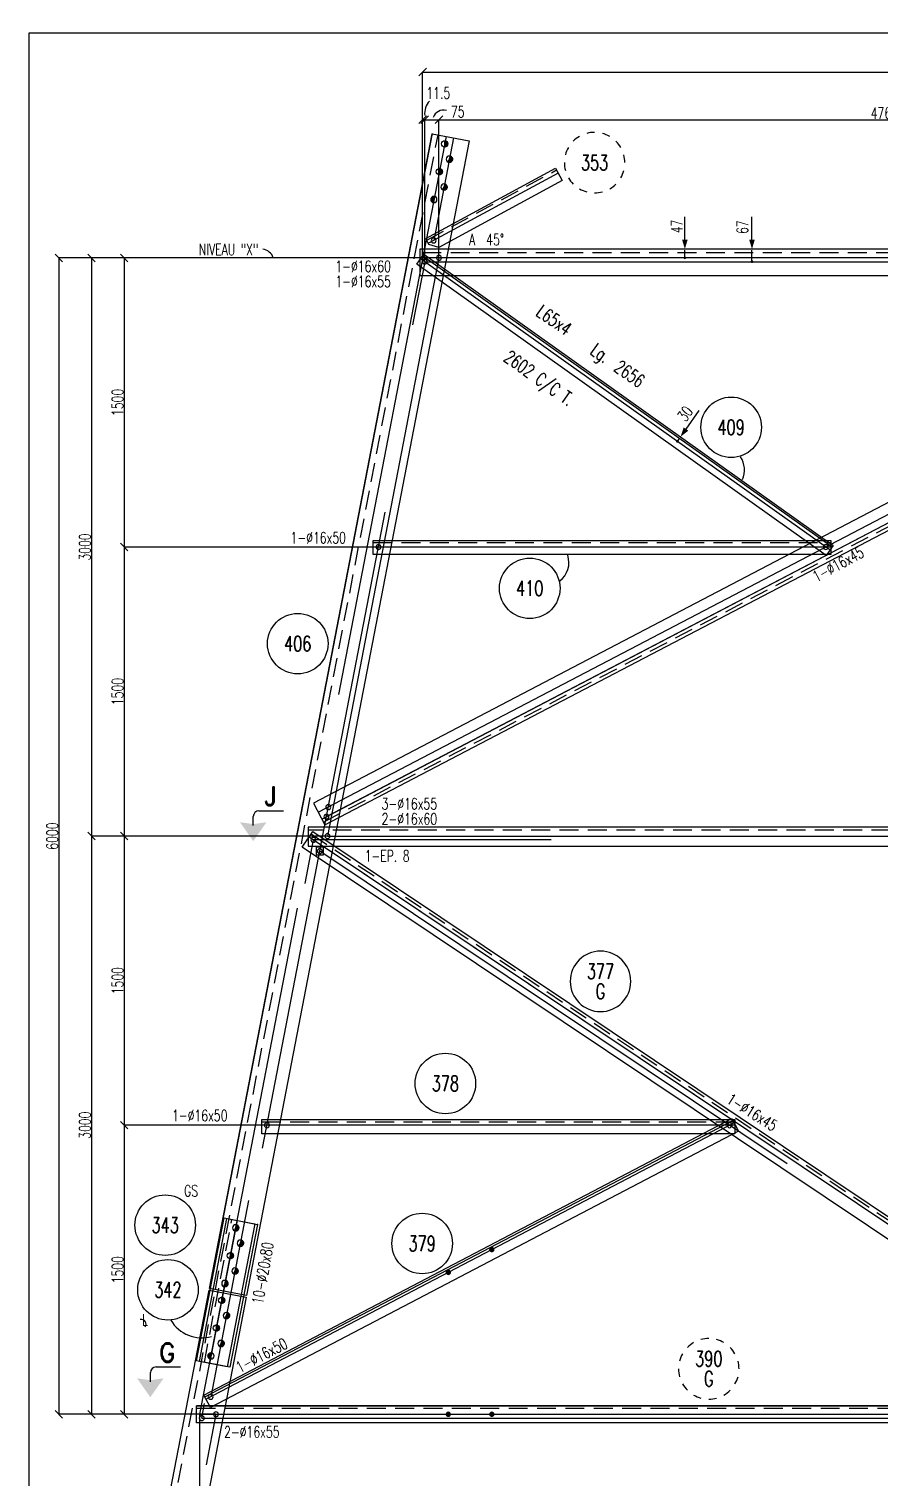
# Model space of a CAD drawing. Extents: x 533388 to 549608, y -33951 to -22449.
# Drawn here: x 533388 to 537888, y -30111 to -22449 of the extents above; entities that cross this region are included whole.
import ezdxf
from ezdxf.enums import TextEntityAlignment as Align

# ---------------------------------------------------------------- set-up
doc = ezdxf.new("R2010")
doc.units = 0
doc.header["$LTSCALE"] = 200
doc.header["$MEASUREMENT"] = 0
doc.linetypes.add('DASHED', pattern=[0.75, 0.5, -0.25])
doc.layers.get('0').update_dxf_attribs({"linetype": 'CONTINUOUS'})
for name, color, linetype in [('ASSI', 6, 'CONTINUOUS'), ('BOLLINI_1', 7, 'CONTINUOUS'), ('BOLLINI_5', 7, 'CONTINUOUS'), ('FORI', 2, 'CONTINUOUS'), ('LINEA_ANG', 2, 'CONTINUOUS'), ('LINEE_PIASTRE', 2, 'CONTINUOUS'), ('LM', 7, 'CONTINUOUS'), ('LS', 7, 'CONTINUOUS'), ('LSP', 3, 'CONTINUOUS'), ('PIASTRE', 5, 'CONTINUOUS'), ('QT_MAL', 7, 'CONTINUOUS'), ('QT_MPR', 7, 'CONTINUOUS'), ('TESTI_A_P', 7, 'CONTINUOUS'), ('TRAT-Y', 7, 'DASHED')]:
    doc.layers.add(name, color=color, linetype=linetype)
doc.styles.add('QUOTE', font='ROMANS8.SHX', dxfattribs={"width": 0.7})
doc.styles.add('RD', font='ROMAND8.SHX', dxfattribs={"width": 0.7})
doc.styles.add('RQL', font='ROMANS8.SHX', dxfattribs={"width": 0.7})
doc.styles.add('RS', font='ROMANS8.shx', dxfattribs={"width": 0.7})
doc.styles.get("Standard").update_dxf_attribs({"font": 'ROMANS8.SHX', "width": 0.7})
doc.dimstyles.new('FRECCE1', dxfattribs={"dimtxt": 60, "dimasz": 6.66, "dimexe": 0, "dimexo": 0, "dimgap": 1, "dimtad": 1, "dimzin": 0, "dimdsep": 46, "dimtxsty": 'RS', "dimblk1": 'QUOTP', "dimblk2": 'QUOTF', "dimsah": 1, "dimcen": 0, "dimclrd": 2, "dimclre": 2, "dimclrt": 7, "dimadec": 0, "dimazin": 0, "dimtfac": 1, "dimtix": 1, "dimtmove": 2, "dimatfit": 3, "dimldrblk": 'QUOTP', "dimfxl": 1, "dimtolj": 1, "dimtzin": 0, "dimarcsym": 0})
doc.dimstyles.new('TRATTO', dxfattribs={"dimscale": 0, "dimtxt": 60, "dimasz": 40, "dimexe": 0, "dimexo": 0, "dimgap": 5, "dimtad": 1, "dimrnd": 0.5, "dimdsep": 46, "dimtxsty": 'RS', "dimblk1": 'OBLIQUE', "dimblk2": 'OBLIQUE', "dimsah": 1, "dimcen": 0.09, "dimclrd": 2, "dimclre": 2, "dimclrt": 7, "dimadec": 0, "dimazin": 0, "dimtfac": 1, "dimtix": 1, "dimtmove": 2, "dimatfit": 3, "dimfxl": 1, "dimtolj": 1, "dimtzin": 0, "dimarcsym": 0})

# ---------------------------------------------------------------- blocks, each defined once
blk = doc.blocks.new('ASSE98')
blk.add_line((0, 0), (1, 0))
at = {"color": 7, "flags": 1}
for tag, p in [('LAV1', (3.07431, 6.82847)), ('LAV2', (3.07431, 6.49513)), ('LAV3', (3.07431, 6.1618)), ('LAV4', (3.07431, 5.82847)), ('LAV5', (3.07431, 5.49513)), ('LAV6', (3.07431, 5.1618)), ('LAV7', (3.07431, 4.82847)), ('LAV8', (3.07431, 4.49513)), ('LAV9', (3.07431, 4.1618)), ('LAV10', (3.07431, 3.82847))]:
    blk.add_attdef(tag, p, '', height=0.2, dxfattribs=at)
at = {"color": 7, "style": 'QUOTE', "width": 0.5, "flags": 1}
for tag, p in [('TI', (1.38308, 6.82731)), ('DI_S', (1.38308, 6.42178)), ('D_S', (1.38308, 6.02092)), ('E_S', (1.38308, 5.68065)), ('NFORI', (1.36454, 5.29792)), ('ALAR', (1.36349, 4.93246)), ('FAM', (1.3775, 4.54645)), ('ALA', (1.38308, 4.19257)), ('DISP2', (1.38308, 3.84971)), ('DISP1', (1.38308, 3.50686)), ('PINZAF', (1.38308, 3.164)), ('PINZAI', (1.38308, 2.82114)), ('TRP', (1.38308, 2.47829)), ('NP', (1.38308, 2.13543)), ('SV', (1.38308, 1.79257)), ('PESO', (1.38308, 1.44971)), ('QUA', (1.38308, 1.10686)), ('LUN', (1.38308, 0.764)), ('PROF', (1.38308, 0.42114)), ('POS', (1.38308, 0.07829))]:
    blk.add_attdef(tag, p, '', height=0.2, dxfattribs=at)
blk = doc.blocks.new('20')
at = {"color": 0}
for p, q in [((0, 0.98), (0.02, 1)), ((0, 0.94), (0.06, 1)), ((1, -0.01), (0, 0.99)), ((0, 0.89), (0.1, 0.99)), ((0, 0.85), (0.14, 0.99)), ((0, 0.8), (0.18, 0.98)), ((0, 0.76), (0.22, 0.98)), ((0, 0.71), (0.25, 0.97)), ((0, 0.67), (0.29, 0.96)), ((1, -0.05), (0, 0.95)), ((0, 0.62), (0.32, 0.95)), ((0, 0.58), (0.36, 0.93)), ((0, 0.53), (0.39, 0.92)), ((0, 0.49), (0.42, 0.91)), ((1, -0.09), (0, 0.9)), ((0, 0.44), (0.45, 0.89)), ((0, 0.4), (0.48, 0.88)), ((0.99, -0.13), (0, 0.86)), ((0, 0.35), (0.51, 0.86)), ((0, 0.31), (0.54, 0.84)), ((0, 0.26), (0.56, 0.83)), ((0.99, -0.17), (0, 0.81)), ((0, 0.22), (0.59, 0.81)), ((0, 0.17), (0.61, 0.79)), ((0.98, -0.21), (0, 0.77)), ((0, 0.13), (0.64, 0.77)), ((0, 0.08), (0.66, 0.75)), ((0, 0.04), (0.69, 0.73)), ((0.97, -0.25), (0, 0.72)), ((0, -0.01), (0.71, 0.7)), ((0.96, -0.28), (0, 0.68)), ((0, -0.05), (0.73, 0.68)), ((0, -0.1), (0.75, 0.66)), ((0.95, -0.32), (0, 0.63)), ((0, -0.14), (0.77, 0.63)), ((0, -0.19), (0.79, 0.61)), ((0.94, -0.35), (0, 0.59)), ((0, -0.23), (0.81, 0.58)), ((0, -0.28), (0.83, 0.56)), ((0.92, -0.38), (0, 0.54)), ((0, -0.32), (0.85, 0.53)), ((0.91, -0.41), (0, 0.5)), ((0, -0.36), (0.87, 0.5)), ((0, -0.41), (0.88, 0.47)), ((0.9, -0.44), (0, 0.45)), ((0, -0.45), (0.9, 0.44)), ((0.88, -0.47), (0, 0.41)), ((0, -0.5), (0.91, 0.41)), ((0, -0.54), (0.92, 0.38)), ((0.87, -0.5), (0, 0.36)), ((0, -0.59), (0.94, 0.35)), ((0.85, -0.53), (0, 0.32)), ((0, -0.63), (0.95, 0.31)), ((0, -0.68), (0.96, 0.28)), ((0.83, -0.56), (0, 0.27)), ((0, -0.72), (0.97, 0.25)), ((0.81, -0.58), (0, 0.23)), ((0, -0.77), (0.98, 0.21)), ((0.79, -0.61), (0, 0.18)), ((0, -0.81), (0.99, 0.17)), ((0.77, -0.63), (0, 0.14)), ((0, -0.86), (0.99, 0.13)), ((0.75, -0.66), (0, 0.09)), ((0, -0.9), (1, 0.09)), ((0.73, -0.68), (0, 0.05)), ((0, -0.95), (1, 0.05)), ((0.71, -0.7), (0, 0.01)), ((0, -0.99), (1, 0.01)), ((1, 0.04), (0.04, 1)), ((1, 0.09), (0.09, 1)), ((0.99, 0.14), (0.14, 0.99)), ((0.98, 0.19), (0.19, 0.98)), ((0.97, 0.25), (0.25, 0.97)), ((0.95, 0.31), (0.31, 0.95)), ((0.92, 0.38), (0.38, 0.92)), ((0.88, 0.47), (0.47, 0.88)), ((0.81, 0.59), (0.59, 0.81)), ((0.69, -0.73), (0, -0.04)), ((0.66, -0.75), (0, -0.08)), ((0.64, -0.77), (0, -0.13)), ((0.61, -0.79), (0, -0.17)), ((0.59, -0.81), (0, -0.22)), ((0.56, -0.83), (0, -0.26)), ((0.54, -0.84), (0, -0.31)), ((0.51, -0.86), (0, -0.35)), ((0.48, -0.88), (0, -0.4)), ((0.45, -0.89), (0, -0.44)), ((0.42, -0.91), (0, -0.49)), ((0.39, -0.92), (0, -0.53)), ((0.36, -0.93), (0, -0.58)), ((0.32, -0.95), (0, -0.62)), ((0.29, -0.96), (0, -0.67)), ((0.25, -0.97), (0, -0.71)), ((0.22, -0.98), (0, -0.76)), ((0.18, -0.98), (0, -0.8)), ((0.14, -0.99), (0, -0.85)), ((0.1, -0.99), (0, -0.89)), ((0.04, -1), (1, -0.04)), ((0.09, -1), (1, -0.09)), ((0.14, -0.99), (0.99, -0.14)), ((0.19, -0.98), (0.98, -0.19)), ((0.25, -0.97), (0.97, -0.25)), ((0.31, -0.95), (0.95, -0.31)), ((0.38, -0.92), (0.92, -0.38)), ((0.47, -0.88), (0.88, -0.47)), ((0.59, -0.81), (0.81, -0.59))]:
    blk.add_line(p, q, dxfattribs=at)
blk.add_line((0, 1), (0, -1))
blk.add_circle((0, 0), 1)
blk = doc.blocks.new('MRKR_98')
blk.add_point((0, 0))
at = {"color": 7, "style": 'QUOTE', "width": 0.5, "flags": 1}
for tag, p in [('AUX2', (3.71, 4.93)), ('NFORI', (3.72, 5.3)), ('TI', (3.73, 6.83)), ('DI_S', (3.73, 6.42)), ('D_S', (3.73, 6.02)), ('E_S', (3.73, 5.68)), ('AUX1', (3.73, 4.19)), ('FAM', (3.73, 4.55)), ('COMMESSA', (3.73, 3.85)), ('MD', (3.73, 3.51)), ('MP', (3.73, 3.16)), ('LARGHEZZA', (3.73, 2.82)), ('SPESSORE', (3.73, 2.48)), ('NP', (3.73, 2.14)), ('SV', (3.73, 1.79)), ('PESO', (3.73, 1.45)), ('QUA', (3.73, 1.11)), ('LUN', (3.73, 0.76)), ('PROF', (3.73, 0.42)), ('POS', (3.73, 0.08))]:
    blk.add_attdef(tag, p, '', height=0.2, dxfattribs=at)
at = {"color": 7, "flags": 1}
for tag, p in [('LAV1', (5.26, 6.88)), ('LAV2', (5.26, 6.55)), ('LAV3', (5.26, 6.21)), ('LAV4', (5.26, 5.88)), ('LAV5', (5.26, 5.55)), ('LAV6', (5.26, 5.21)), ('LAV7', (5.26, 4.88)), ('LAV8', (5.26, 4.55)), ('LAV9', (5.26, 4.21)), ('LAV10', (5.26, 3.88))]:
    blk.add_attdef(tag, p, '', height=0.2, dxfattribs=at)
blk = doc.blocks.new('16')
blk.add_circle((0, 0), 1)
blk = doc.blocks.new('_OBLIQUE')
at = {"color": 0, "linetype": 'ByBlock'}
blk.add_line((-0.5, -0.5), (0.5, 0.5), dxfattribs=at)
blk = doc.blocks.new('*D19')
at = {"layer": 'LS', "color": 2, "lineweight": -2, "transparency": 16777216}
for p, q in [((535215.5, -23659.1), (533718.2, -23659.1)), ((533718.2, -23659.1), (533718.2, -26716.5)), ((534966.2, -26716.5), (533718.2, -26716.5))]:
    blk.add_line(p, q, dxfattribs=at)
at = {"layer": 'LS', "color": 2, "lineweight": -2, "transparency": 16777216, "xscale": 40, "yscale": 40, "zscale": 40}
for p, rotation in [((533718.2, -23659.1), 90), ((533718.2, -26716.5), 270)]:
    blk.add_blockref('_OBLIQUE', p, dxfattribs=dict(at, rotation=rotation))
at = {"layer": 'LS', "color": 7, "transparency": 16777216, "insert": (533683.2, -25187.8), "char_height": 60, "attachment_point": 5, "rotation": 90, "style": 'RS'}
blk.add_mtext('\\A1;3000', dxfattribs=at)
blk = doc.blocks.new('*D20')
at = {"layer": 'LS', "color": 2, "lineweight": -2, "transparency": 16777216}
for p, q in [((534966.2, -26716.5), (533718.2, -26716.5)), ((533718.2, -26716.5), (533718.2, -29773.9)), ((534376.5, -29773.9), (533718.2, -29773.9))]:
    blk.add_line(p, q, dxfattribs=at)
at = {"layer": 'LS', "color": 2, "lineweight": -2, "transparency": 16777216, "xscale": 40, "yscale": 40, "zscale": 40}
for p, rotation in [((533718.2, -26716.5), 90), ((533718.2, -29773.9), 270)]:
    blk.add_blockref('_OBLIQUE', p, dxfattribs=dict(at, rotation=rotation))
at = {"layer": 'LS', "color": 7, "transparency": 16777216, "insert": (533683.2, -28245.2), "char_height": 60, "attachment_point": 5, "rotation": 90, "style": 'RS'}
blk.add_mtext('\\A1;3000', dxfattribs=at)
blk = doc.blocks.new('QUOTP')
at = {"layer": 'ASSI', "color": 2, "const_width": 1.07}
blk.add_lwpolyline([(-0.5, 0, 1), (0.5, 0, 1)], format="xyb", close=True, dxfattribs=at)
blk = doc.blocks.new('QUOTF')
at = {"layer": 'LS', "color": 2}
blk.add_line((7.5, 0), (25.5, 0), dxfattribs=at)
blk.add_solid([(7.5, 2.25), (0, 0), (7.5, -2.25)], dxfattribs=at)
blk = doc.blocks.new('*D22')
at = {"layer": 'QT_MAL', "color": 2, "lineweight": -2, "transparency": 16777216}
blk.add_line((536856, -23652.5), (536856, -23618.8), dxfattribs=at)
at = {"layer": 'QT_MAL', "color": 2, "lineweight": -2, "transparency": 16777216, "xscale": 6.66, "yscale": 6.66, "zscale": 6.66}
for name, p, rotation in [('QUOTF', (536856, -23612.1), 90), ('QUOTP', (536856, -23659.1), 270)]:
    blk.add_blockref(name, p, dxfattribs=dict(at, rotation=rotation))
at = {"layer": 'QT_MAL', "color": 7, "transparency": 16777216, "insert": (536813.8, -23493.2), "char_height": 60, "attachment_point": 5, "rotation": 90, "style": 'RS'}
blk.add_mtext('\\A1;47', dxfattribs=at)
blk = doc.blocks.new('*D25')
at = {"layer": 'LS', "color": 2, "lineweight": -2, "transparency": 16777216}
for p, q in [((534966.2, -26716.5), (533890.9, -26716.5)), ((533890.9, -26716.5), (533890.9, -28245.2)), ((534645.9, -28245.2), (533890.9, -28245.2))]:
    blk.add_line(p, q, dxfattribs=at)
at = {"layer": 'LS', "color": 2, "lineweight": -2, "transparency": 16777216, "xscale": 40, "yscale": 40, "zscale": 40}
for p, rotation in [((533890.9, -26716.5), 90), ((533890.9, -28245.2), 270)]:
    blk.add_blockref('_OBLIQUE', p, dxfattribs=dict(at, rotation=rotation))
at = {"layer": 'LS', "color": 7, "transparency": 16777216, "insert": (533855.9, -27480.9), "char_height": 60, "attachment_point": 5, "rotation": 90, "style": 'RS'}
blk.add_mtext('\\A1;1500', dxfattribs=at)
blk = doc.blocks.new('*D26')
at = {"layer": 'LS', "color": 2, "lineweight": -2, "transparency": 16777216}
for p, q in [((534645.9, -28245.2), (533890.9, -28245.2)), ((533890.9, -28245.2), (533890.9, -29773.9)), ((534376.5, -29773.9), (533890.9, -29773.9))]:
    blk.add_line(p, q, dxfattribs=at)
at = {"layer": 'LS', "color": 2, "lineweight": -2, "transparency": 16777216, "xscale": 40, "yscale": 40, "zscale": 40}
for p, rotation in [((533890.9, -28245.2), 90), ((533890.9, -29773.9), 270)]:
    blk.add_blockref('_OBLIQUE', p, dxfattribs=dict(at, rotation=rotation))
at = {"layer": 'LS', "color": 7, "transparency": 16777216, "insert": (533855.9, -29009.6), "char_height": 60, "attachment_point": 5, "rotation": 90, "style": 'RS'}
blk.add_mtext('\\A1;1500', dxfattribs=at)
blk = doc.blocks.new('*D28')
at = {"layer": 'LS', "color": 2, "lineweight": -2, "transparency": 16777216}
for p, q in [((535555.8, -23659.1), (533890.9, -23659.1)), ((533890.9, -23659.1), (533890.9, -25187.8)), ((535235.5, -25187.8), (533890.9, -25187.8))]:
    blk.add_line(p, q, dxfattribs=at)
at = {"layer": 'LS', "color": 2, "lineweight": -2, "transparency": 16777216, "xscale": 40, "yscale": 40, "zscale": 40}
for p, rotation in [((533890.9, -23659.1), 90), ((533890.9, -25187.8), 270)]:
    blk.add_blockref('_OBLIQUE', p, dxfattribs=dict(at, rotation=rotation))
at = {"layer": 'LS', "color": 7, "transparency": 16777216, "insert": (533855.9, -24423.5), "char_height": 60, "attachment_point": 5, "rotation": 90, "style": 'RS'}
blk.add_mtext('\\A1;1500', dxfattribs=at)
blk = doc.blocks.new('*D29')
at = {"layer": 'LS', "color": 2, "lineweight": -2, "transparency": 16777216}
for p, q in [((535235.5, -25187.8), (533890.9, -25187.8)), ((533890.9, -25187.8), (533890.9, -26716.5)), ((534966.2, -26716.5), (533890.9, -26716.5))]:
    blk.add_line(p, q, dxfattribs=at)
at = {"layer": 'LS', "color": 2, "lineweight": -2, "transparency": 16777216, "xscale": 40, "yscale": 40, "zscale": 40}
for p, rotation in [((533890.9, -25187.8), 90), ((533890.9, -26716.5), 270)]:
    blk.add_blockref('_OBLIQUE', p, dxfattribs=dict(at, rotation=rotation))
at = {"layer": 'LS', "color": 7, "transparency": 16777216, "insert": (533855.9, -25952.2), "char_height": 60, "attachment_point": 5, "rotation": 90, "style": 'RS'}
blk.add_mtext('\\A1;1500', dxfattribs=at)
blk = doc.blocks.new('*D31')
at = {"layer": 'LS', "color": 2, "lineweight": -2, "transparency": 16777216}
for p, q in [((535469.2, -23659.1), (535469.2, -22676.2)), ((535469.2, -22676.2), (545752.3, -22676.2)), ((545752.3, -23659.1), (545752.3, -22676.2))]:
    blk.add_line(p, q, dxfattribs=at)
at = {"layer": 'LS', "color": 2, "lineweight": -2, "transparency": 16777216, "xscale": 40, "yscale": 40, "zscale": 40, "rotation": 180}
blk.add_blockref('_OBLIQUE', (535469.2, -22676.2), dxfattribs=at)
at = {"layer": 'LS', "color": 2, "lineweight": -2, "transparency": 16777216, "xscale": 40, "yscale": 40, "zscale": 40}
blk.add_blockref('_OBLIQUE', (545752.3, -22676.2), dxfattribs=at)
at = {"layer": 'LS', "color": 7, "transparency": 16777216, "insert": (540610.8, -22638.3), "char_height": 60, "attachment_point": 5, "style": 'RS'}
blk.add_mtext('\\A1;10283 SUR TRUSQ. 75', dxfattribs=at)
blk = doc.blocks.new('*D37')
at = {"layer": 'LS', "color": 2, "lineweight": -2, "transparency": 16777216}
for p, q in [((534290, -29773.9), (534290, -30261.3)), ((539431.5, -29773.9), (539431.5, -30261.3)), ((539431.5, -30261.3), (534290, -30261.3))]:
    blk.add_line(p, q, dxfattribs=at)
at = {"layer": 'LS', "color": 2, "lineweight": -2, "transparency": 16777216, "xscale": 40, "yscale": 40, "zscale": 40, "rotation": 180}
blk.add_blockref('_OBLIQUE', (534290, -30261.3), dxfattribs=at)
at = {"layer": 'LS', "color": 2, "lineweight": -2, "transparency": 16777216, "xscale": 40, "yscale": 40, "zscale": 40}
blk.add_blockref('_OBLIQUE', (539431.5, -30261.3), dxfattribs=at)
at = {"layer": 'LS', "color": 7, "transparency": 16777216, "insert": (536860.8, -30226.3), "char_height": 60, "attachment_point": 5, "style": 'RS'}
blk.add_mtext('\\A1;5141.5', dxfattribs=at)
blk = doc.blocks.new('*D119')
at = {"layer": 'QT_MPR', "color": 2, "lineweight": -2, "transparency": 16777216}
for p, q in [((535480.6, -23679.1), (535480.6, -22928.6)), ((535480.6, -22928.6), (535555.8, -22928.6)), ((535555.8, -23659.1), (535555.8, -22928.6))]:
    blk.add_line(p, q, dxfattribs=at)
at = {"layer": 'QT_MPR', "color": 2, "lineweight": -2, "transparency": 16777216, "xscale": 40, "yscale": 40, "zscale": 40, "rotation": 180}
blk.add_blockref('_OBLIQUE', (535480.6, -22928.6), dxfattribs=at)
at = {"layer": 'QT_MPR', "color": 2, "lineweight": -2, "transparency": 16777216, "xscale": 40, "yscale": 40, "zscale": 40}
blk.add_blockref('_OBLIQUE', (535555.8, -22928.6), dxfattribs=at)
at = {"layer": 'QT_MPR', "color": 7, "transparency": 16777216, "insert": (535655, -22886.5), "char_height": 60, "attachment_point": 5, "style": 'RS'}
blk.add_mtext('\\A1;75', dxfattribs=at)
blk = doc.blocks.new('*D120')
at = {"layer": 'QT_MPR', "color": 2, "lineweight": -2, "transparency": 16777216}
for p, q in [((535555.8, -23659.1), (535555.8, -22928.6)), ((535555.8, -22928.6), (540320.1, -22928.6)), ((540320.1, -23679.1), (540320.1, -22928.6))]:
    blk.add_line(p, q, dxfattribs=at)
at = {"layer": 'QT_MPR', "color": 2, "lineweight": -2, "transparency": 16777216, "xscale": 40, "yscale": 40, "zscale": 40, "rotation": 180}
blk.add_blockref('_OBLIQUE', (535555.8, -22928.6), dxfattribs=at)
at = {"layer": 'QT_MPR', "color": 2, "lineweight": -2, "transparency": 16777216, "xscale": 40, "yscale": 40, "zscale": 40}
blk.add_blockref('_OBLIQUE', (540320.1, -22928.6), dxfattribs=at)
at = {"layer": 'QT_MPR', "color": 7, "transparency": 16777216, "insert": (537937.9, -22893.6), "char_height": 60, "attachment_point": 5, "style": 'RS'}
blk.add_mtext('\\A1;4764.5', dxfattribs=at)
blk = doc.blocks.new('*D127')
at = {"layer": 'LS', "color": 2, "lineweight": -2, "transparency": 16777216}
for p, q in [((535469.2, -23659.1), (535469.2, -22928.6)), ((535480.6, -22928.6), (535469.2, -22928.6)), ((535480.6, -23679.1), (535480.6, -22928.6))]:
    blk.add_line(p, q, dxfattribs=at)
at = {"layer": 'LS', "color": 2, "lineweight": -2, "transparency": 16777216, "xscale": 40, "yscale": 40, "zscale": 40, "rotation": 180}
blk.add_blockref('_OBLIQUE', (535469.2, -22928.6), dxfattribs=at)
at = {"layer": 'LS', "color": 2, "lineweight": -2, "transparency": 16777216, "xscale": 40, "yscale": 40, "zscale": 40}
blk.add_blockref('_OBLIQUE', (535480.6, -22928.6), dxfattribs=at)
at = {"layer": 'LS', "color": 7, "transparency": 16777216, "insert": (535552.4, -22787.2), "char_height": 60, "attachment_point": 5, "style": 'RS'}
blk.add_mtext('\\A1;11.5', dxfattribs=at)
blk = doc.blocks.new('*D130')
at = {"layer": 'QT_MAL', "color": 2, "lineweight": -2, "transparency": 16777216}
blk.add_line((537210.9, -23672.5), (537210.9, -23618.8), dxfattribs=at)
at = {"layer": 'QT_MAL', "color": 2, "lineweight": -2, "transparency": 16777216, "xscale": 6.66, "yscale": 6.66, "zscale": 6.66}
for name, p, rotation in [('QUOTF', (537210.9, -23612.1), 90), ('QUOTP', (537210.9, -23679.1), 270)]:
    blk.add_blockref(name, p, dxfattribs=dict(at, rotation=rotation))
at = {"layer": 'QT_MAL', "color": 7, "transparency": 16777216, "insert": (537160.2, -23496.9), "char_height": 60, "attachment_point": 5, "rotation": 90, "style": 'RS'}
blk.add_mtext('\\A1;67', dxfattribs=at)
blk = doc.blocks.new('*D140')
at = {"layer": 'QT_MAL', "color": 2, "lineweight": -2, "transparency": 16777216}
for p, q in [((536815.8, -24629.2), (536815.8, -24629.2)), ((536819.7, -24623.8), (536829.4, -24610.2)), ((536833.2, -24604.7), (536833.2, -24604.7))]:
    blk.add_line(p, q, dxfattribs=at)
at = {"layer": 'QT_MAL', "color": 2, "lineweight": -2, "transparency": 16777216, "xscale": 6.66, "yscale": 6.66, "zscale": 6.66}
for name, p, rotation in [('QUOTF', (536833.2, -24604.7), 54.56597961922587), ('QUOTP', (536815.8, -24629.2), 234.5659796192259)]:
    blk.add_blockref(name, p, dxfattribs=dict(at, rotation=rotation))
at = {"layer": 'QT_MAL', "color": 7, "transparency": 16777216, "insert": (536857.3, -24483.2), "char_height": 60, "attachment_point": 5, "rotation": 54.56598, "style": 'RS'}
blk.add_mtext('\\A1;30', dxfattribs=at)
blk = doc.blocks.new('YYY')
blk.add_circle((0, 0), 8)
at = {"color": 3, "style": 'RQL', "width": 0.7}
for tag, p in [('POS3', (0, 0.65)), ('POS2', (0, -4.63))]:
    blk.add_attdef(tag, text='', height=4, dxfattribs=at).set_placement(p, align=Align.CENTER)
at = {"style": 'RQL', "width": 0.7, "flags": 1}
blk.add_attdef('TIPO', text='', height=3, dxfattribs=at).set_placement((0, 0), align=Align.MIDDLE_CENTER)
blk = doc.blocks.new('xxx')
blk.add_circle((0, 0), 8)
at = {"color": 3, "style": 'RQL', "width": 0.7}
blk.add_attdef('POS', text='', height=4, dxfattribs=at).set_placement((0, 0), align=Align.MIDDLE)
at = {"color": 3, "style": 'RQL', "width": 0.7, "flags": 1}
blk.add_attdef('POS1', (-0.39, -5.42), '', height=2, dxfattribs=at)
at = {"style": 'RQL', "width": 0.7, "flags": 1}
blk.add_attdef('TIPO', (-0.39, -8.66), '', height=2, dxfattribs=at)
blk = doc.blocks.new('12')
at = {"color": 0}
for p, q in [((-1, 0.06), (-0.06, 1)), ((-1, 0.01), (-0.01, 1)), ((-1, -0.03), (0.03, 1)), ((-1, -0.07), (0.07, 1)), ((0.09, -1), (-1, 0.09)), ((0.05, -1), (-1, 0.05)), ((0, -1), (-1, 0)), ((-0.99, 0.16), (-0.16, 0.99)), ((-0.99, 0.11), (-0.11, 0.99)), ((-0.99, -0.11), (0.11, 0.99)), ((-0.99, -0.15), (0.15, 0.99)), ((0.17, -0.99), (-0.99, 0.17)), ((0.13, -0.99), (-0.99, 0.13)), ((-0.98, 0.22), (-0.22, 0.98)), ((-0.98, -0.19), (0.19, 0.98)), ((0.21, -0.98), (-0.98, 0.21)), ((-0.97, -0.23), (0.23, 0.97)), ((0.24, -0.97), (-0.97, 0.24)), ((-0.96, 0.28), (-0.28, 0.96)), ((-0.96, -0.27), (0.27, 0.96)), ((0.28, -0.96), (-0.96, 0.28)), ((-0.95, -0.3), (0.3, 0.95)), ((0.31, -0.95), (-0.95, 0.31)), ((-0.94, 0.34), (-0.34, 0.94)), ((-0.94, -0.33), (0.33, 0.94)), ((0.35, -0.94), (-0.94, 0.35)), ((-0.93, -0.37), (0.37, 0.93)), ((0.38, -0.93), (-0.93, 0.38)), ((-0.92, -0.4), (0.4, 0.92)), ((-0.91, 0.42), (-0.42, 0.91)), ((0.41, -0.91), (-0.91, 0.41)), ((-0.9, -0.43), (0.43, 0.9)), ((0.44, -0.9), (-0.9, 0.44)), ((-0.89, -0.46), (0.46, 0.89)), ((0.47, -0.88), (-0.88, 0.47)), ((-0.87, -0.49), (0.49, 0.87)), ((0.5, -0.87), (-0.87, 0.5)), ((-0.86, 0.52), (-0.52, 0.86)), ((-0.86, -0.52), (0.52, 0.86)), ((0.53, -0.85), (-0.85, 0.53)), ((-0.84, -0.54), (0.54, 0.84)), ((0.55, -0.83), (-0.83, 0.55)), ((-0.82, -0.57), (0.57, 0.82)), ((0.58, -0.81), (-0.81, 0.58)), ((-0.8, -0.6), (0.6, 0.8)), ((0.61, -0.79), (-0.79, 0.61)), ((-0.78, -0.62), (0.62, 0.78)), ((0.63, -0.78), (-0.78, 0.63)), ((-0.76, -0.65), (0.65, 0.76)), ((0.66, -0.75), (-0.75, 0.66)), ((-0.74, -0.67), (0.67, 0.74)), ((0.68, -0.73), (-0.73, 0.68)), ((-0.72, -0.69), (0.69, 0.72)), ((0.7, -0.71), (-0.71, 0.7)), ((-0.7, -0.72), (0.72, 0.7)), ((0.73, -0.69), (-0.69, 0.73)), ((0.75, -0.67), (-0.67, 0.75)), ((-0.67, -0.74), (0.74, 0.67)), ((-0.65, -0.76), (0.76, 0.65)), ((0.77, -0.64), (-0.64, 0.77)), ((-0.63, -0.78), (0.78, 0.63)), ((0.79, -0.62), (-0.62, 0.79)), ((-0.6, -0.8), (0.8, 0.6)), ((0.81, -0.59), (-0.59, 0.81)), ((-0.57, -0.82), (0.82, 0.57)), ((0.83, -0.56), (-0.56, 0.83)), ((-0.55, -0.84), (0.84, 0.55)), ((0.84, -0.54), (-0.54, 0.84)), ((-0.52, -0.85), (0.85, 0.52)), ((0.86, -0.51), (-0.51, 0.86)), ((-0.49, -0.87), (0.87, 0.49)), ((0.88, -0.48), (-0.48, 0.88)), ((-0.46, -0.89), (0.89, 0.46)), ((0.89, -0.45), (-0.45, 0.89)), ((-0.43, -0.9), (0.9, 0.43)), ((0.91, -0.42), (-0.42, 0.91)), ((-0.4, -0.92), (0.92, 0.4)), ((0.92, -0.39), (-0.39, 0.92)), ((-0.37, -0.93), (0.93, 0.37)), ((0.93, -0.36), (-0.36, 0.93)), ((-0.34, -0.94), (0.94, 0.34)), ((0.95, -0.33), (-0.33, 0.95)), ((-0.3, -0.95), (0.95, 0.3)), ((0.96, -0.29), (-0.29, 0.96)), ((-0.27, -0.96), (0.96, 0.27)), ((0.97, -0.26), (-0.26, 0.97)), ((-0.23, -0.97), (0.97, 0.23)), ((0.98, -0.22), (-0.22, 0.98)), ((-0.2, -0.98), (0.98, 0.2)), ((0.98, -0.18), (-0.18, 0.98)), ((-0.16, -0.99), (0.99, 0.16)), ((0.99, -0.14), (-0.14, 0.99)), ((-0.12, -0.99), (0.99, 0.12)), ((0.99, -0.1), (-0.1, 0.99)), ((-0.08, -1), (1, 0.08)), ((1, -0.06), (-0.06, 1)), ((-0.04, -1), (1, 0.04)), ((1, -0.02), (-0.02, 1)), ((1, 0.02), (0.02, 1)), ((1, 0.07), (0.07, 1)), ((0.99, 0.12), (0.12, 0.99)), ((0.98, 0.17), (0.17, 0.98)), ((0.97, 0.23), (0.23, 0.97)), ((0.96, 0.29), (0.29, 0.96)), ((0.93, 0.36), (0.36, 0.93)), ((0.9, 0.44), (0.44, 0.9)), ((0.84, 0.55), (0.55, 0.84)), ((-0.04, -1), (-1, -0.04)), ((-0.09, -1), (-1, -0.09)), ((-0.14, -0.99), (-0.99, -0.14)), ((-0.2, -0.98), (-0.98, -0.2)), ((-0.25, -0.97), (-0.97, -0.25)), ((-0.32, -0.95), (-0.95, -0.32)), ((-0.39, -0.92), (-0.92, -0.39)), ((-0.48, -0.88), (-0.88, -0.48)), ((-0.6, -0.8), (-0.8, -0.6)), ((0.01, -1), (1, -0.01)), ((0.05, -1), (1, -0.05)), ((0.1, -0.99), (0.99, -0.1)), ((0.15, -0.99), (0.99, -0.15)), ((0.21, -0.98), (0.98, -0.21)), ((0.27, -0.96), (0.96, -0.27)), ((0.33, -0.94), (0.94, -0.33)), ((0.41, -0.91), (0.91, -0.41)), ((0.5, -0.87), (0.87, -0.5)), ((0.66, -0.75), (0.75, -0.66))]:
    blk.add_line(p, q, dxfattribs=at)
blk.add_circle((0, 0), 1)
blk = doc.blocks.new('zzz')
at = {"linetype": 'Continuous'}
for start, end in [(90, 105), (60, 75), (150, 165), (120, 135), (30, 45), (180, 195), (0, 15), (330, 345), (210, 225), (240, 255), (300, 315), (270, 285)]:
    blk.add_arc((0, 0), 8, start, end, dxfattribs=at)
at = {"color": 3, "style": 'RQL', "width": 0.7}
blk.add_attdef('POS1', text='', height=4, dxfattribs=at).set_placement((0, 0), align=Align.MIDDLE)
at = {"style": 'RQL', "width": 0.7, "flags": 1}
blk.add_attdef('TIPO', (0, -8), '', height=3, dxfattribs=at)
blk = doc.blocks.new('bull')
at = {"style": 'RS', "width": 0.7, "flags": 1}
for tag, p in [('NN', (-12.25, 0)), ('DIAMETRO', (0, -4.86)), ('SERRAGGIO', (0, -9.71)), ('LUNGHEZZA', (0, -14.57)), ('NB', (0, -19.43)), ('TIPO', (0, -24.12)), ('EL', (-0.14, -29))]:
    blk.add_attdef(tag, p, '', height=3, dxfattribs=at)
at = {"style": 'RS', "width": 0.7}
blk.add_attdef('BULLONE', (0, 0), '', height=3, dxfattribs=at)
blk = doc.blocks.new('www')
at = {"linetype": 'Continuous'}
for start, end in [(90, 105), (60, 75), (150, 165), (120, 135), (30, 45), (180, 195), (0, 15), (330, 345), (210, 225), (240, 255), (300, 315), (270, 285)]:
    blk.add_arc((0, 0), 8, start, end, dxfattribs=at)
at = {"color": 3, "style": 'RQL', "width": 0.7}
for tag, p in [('POS3', (0, 0.65)), ('POS2', (0, -4.63))]:
    blk.add_attdef(tag, text='', height=4, dxfattribs=at).set_placement(p, align=Align.CENTER)
at = {"style": 'RQL', "width": 0.7, "flags": 1}
blk.add_attdef('TIPO', text='', height=3, dxfattribs=at).set_placement((0, 0), align=Align.MIDDLE_CENTER)
blk = doc.blocks.new('*D210')
at = {"layer": 'LS', "color": 2, "lineweight": -2, "transparency": 16777216}
for p, q in [((535042.8, -23659.1), (533545.4, -23659.1)), ((533545.4, -23659.1), (533545.4, -29773.9)), ((534376.5, -29773.9), (533545.4, -29773.9))]:
    blk.add_line(p, q, dxfattribs=at)
at = {"layer": 'LS', "color": 2, "lineweight": -2, "transparency": 16777216, "xscale": 40, "yscale": 40, "zscale": 40}
for p, rotation in [((533545.4, -23659.1), 90), ((533545.4, -29773.9), 270)]:
    blk.add_blockref('_OBLIQUE', p, dxfattribs=dict(at, rotation=rotation))
at = {"layer": 'LS', "color": 7, "transparency": 16777216, "insert": (533510.4, -26716.5), "char_height": 60, "attachment_point": 5, "rotation": 90, "style": 'RS'}
blk.add_mtext('\\A1;6000', dxfattribs=at)
blk = doc.blocks.new('IQ')
for p, q in [((0.5, 0.5), (-0.5, 0.5)), ((-0.5, 0.5), (-0.5, -0.5)), ((0.5, -0.5), (0.5, 0.5)), ((-0.5, -0.5), (0.5, -0.5))]:
    blk.add_line(p, q)
at = {"flags": 1}
for tag, p in [('SPESSORE', (0, -0.01)), ('NUMERO', (0, -0.34))]:
    blk.add_attdef(tag, p, '', height=0.2, dxfattribs=at)
blk = doc.blocks.new('imbbull')
at = {"style": 'RS', "width": 0.7, "flags": 1}
for tag, p in [('NN', (-11.1, 0)), ('DIAMETRO', (0, -4.86)), ('SERRAGGIO', (0, -9.71)), ('LUNGHEZZA', (0, -14.57)), ('NB', (0, -19.43)), ('TIPO', (0, -24.38)), ('EL', (-0.14, -29.26))]:
    blk.add_attdef(tag, p, '', height=3, dxfattribs=at)
at = {"style": 'RS', "width": 0.7}
blk.add_attdef('BULLONE', (0, 0), '', height=3, dxfattribs=at)

msp = doc.modelspace()

# ---------------------------------------------------------------- linework, layer by layer
at = {"layer": 'ASSI', "color": 6}
for p, q in [((535555.776, -23659.129), (534966.162, -26716.519)), ((535480.64, -23679.129), (545740.879, -23679.129)), ((534376.547, -29773.909), (534325.089, -30040.743))]:
    msp.add_line(p, q, dxfattribs=at)
at = {"layer": 'LINEA_ANG'}
for p, q in [((534342.063, -29107.77), (535519.503, -23002.267)), ((535715.885, -23040.139), (534538.445, -29145.642)), ((535519.503, -23002.267), (535715.885, -23040.139)), ((535485.333, -23555.695), (536172.321, -23184.201)), ((536172.321, -23184.201), (536207.996, -23250.173)), ((536207.996, -23250.173), (535554.434, -23603.592)), ((535502.932, -23588.242), (535485.333, -23555.695)), ((535554.434, -23603.592), (535502.932, -23588.242)), ((535438.555, -23692.139), (535476.239, -23639.178)), ((545767.879, -23612.129), (535453.879, -23612.129)), ((535453.879, -23612.129), (535453.879, -23752.129)), ((535476.239, -23639.178), (537640.305, -25179.034)), ((537602.62, -25231.995), (535438.555, -23692.139)), ((535453.879, -23752.129), (545767.879, -23752.129)), ((540212.249, -23760.304), (534892.603, -26541.919)), ((534952.842, -26657.121), (540404.526, -23806.463)), ((535207.913, -25227.824), (535207.913, -25152.824)), ((535207.913, -25152.824), (537627.913, -25152.824)), ((537640.305, -25179.034), (537602.62, -25231.995)), ((537627.913, -25152.824), (537627.913, -25227.824)), ((537627.913, -25227.824), (535207.913, -25227.824)), ((534892.603, -26541.919), (534952.842, -26657.121)), ((534832.443, -26775.532), (534888.044, -26692.415)), ((541093.641, -26669.519), (534863.641, -26669.519)), ((534863.641, -26669.519), (534863.641, -26769.519)), ((534888.044, -26692.415), (539333.982, -29666.544)), ((539233.497, -29719.636), (534832.443, -26775.532)), ((534863.641, -26769.519), (541093.641, -26769.519)), ((534313.006, -29672.018), (537104.579, -28210.539)), ((534618.894, -28290.214), (534618.894, -28215.214)), ((534618.894, -28215.214), (537119.894, -28215.214)), ((537104.579, -28210.539), (537139.365, -28276.984)), ((537119.894, -28215.214), (537119.894, -28290.214)), ((537139.365, -28276.984), (534347.792, -29738.463)), ((537119.894, -28290.214), (534618.894, -28290.214)), ((534288.906, -29494.364), (534434.713, -28738.295)), ((534434.713, -28738.295), (534582, -28766.699)), ((534582, -28766.699), (534436.192, -29522.768)), ((534538.445, -29145.642), (534342.063, -29107.77)), ((534116.829, -30275.698), (534340.274, -29117.047)), ((534536.656, -29154.919), (534313.211, -30313.57)), ((534340.274, -29117.047), (534536.656, -29154.919)), ((534436.192, -29522.768), (534288.906, -29494.364)), ((534347.792, -29738.463), (534313.006, -29672.018)), ((534274.263, -29818.909), (534274.263, -29728.909)), ((534274.263, -29728.909), (539528.263, -29728.909)), ((539528.263, -29818.909), (534274.263, -29818.909))]:
    msp.add_line(p, q, dxfattribs=at)
at = {"layer": 'LINEA_ANG', "color": 2}
for p, q in [((535470.442, -23647.326), (537634.507, -25187.182)), ((534318.34, -29682.206), (537109.913, -28220.727))]:
    msp.add_line(p, q, dxfattribs=at)
at = {"layer": 'LINEA_ANG', "color": 1, "const_width": 4.75}
for points in [[(535471.845, -23659.129, -1), (535466.595, -23659.129, -1)], [(534292.616, -29773.909, -1), (534287.366, -29773.909, -1)]]:
    msp.add_lwpolyline(points, format="xyb", close=True, dxfattribs=at)
at = {"layer": 'LINEE_PIASTRE'}
for p, q in [((534273.196, -29491.334), (534419.003, -28735.265)), ((534419.003, -28735.265), (534595.746, -28769.35)), ((534595.746, -28769.35), (534449.939, -29525.419)), ((534449.939, -29525.419), (534273.196, -29491.334))]:
    msp.add_line(p, q, dxfattribs=at)
at = {"layer": 'LS', "color": 6}
for p, q in [((535593.156, -23016.471), (535023.899, -25968.299)), ((535632.433, -23024.046), (535527.751, -23566.863)), ((534960.55, -26613.594), (540610.76, -23659.129)), ((545752.299, -23659.129), (535555.776, -23659.129)), ((535480.64, -23679.129), (535416.367, -24012.409)), ((538058.499, -24948.554), (534918.089, -26590.658)), ((534622.456, -28366.75), (535270.867, -25004.478)), ((534891.025, -26736.519), (534846.667, -26966.532)), ((536149.34, -26736.519), (534891.025, -26736.519)), ((539431.53, -29773.909), (534891.025, -26736.519)), ((534966.162, -26716.519), (540780.88, -26716.519)), ((537396.766, -28448.934), (534925.443, -26795.638)), ((534806.135, -27097.493), (534289.991, -29773.909)), ((534548.785, -28643.197), (534348.522, -29681.643)), ((534301.411, -29793.909), (534316.415, -29716.107)), ((534289.991, -29773.909), (539528.263, -29773.909)), ((534301.411, -29793.909), (539528.263, -29793.909))]:
    msp.add_line(p, q, dxfattribs=at)
at = {"layer": 'LS', "color": 8}
msp.add_lwpolyline([(533387.578, -22471.483), (533387.578, -33951.483), (546107.578, -33951.483), (546107.578, -32351.483), (549607.578, -32351.483), (549607.578, -22471.483), (533387.578, -22471.483)], close=True, dxfattribs=at)
at = {"layer": 'LS', "color": 6}
for centre, radius, start, end in [((535575.346, -22895.753), 95.706, 136.420059, 186.1441576), ((535580.623, -22936.208), 58.732, 76.2336604, 160.3719287), ((534614.263, -23681.329), 69.05, 18.6896973, 82.2466183), ((537041.612, -24780.173), 129.289, 336.8674602, 32.410193), ((536121.185, -25269.863), 121.684, 306.8125352, 18.5879393), ((533981.995, -29297.047), 25.133, 324.3117873, 103.3316642), ((534301.996, -29177.65), 191.705, 210.7604676, 285.5030802)]:
    msp.add_arc(centre, radius, start, end, dxfattribs=at)
at = {"layer": 'LSP'}
for p, q in [((534603.55, -26583.06), (534733.55, -26583.06)), ((534573.55, -26661.203), (534573.55, -26613.06)), ((534029.367, -29601.78), (534029.367, -29553.637)), ((534059.367, -29523.637), (534189.367, -29523.637))]:
    msp.add_line(p, q, dxfattribs=at)
for centre in [(534603.55, -26613.06), (534059.367, -29553.637)]:
    msp.add_arc(centre, 30, 90, 180, dxfattribs=at)
for points in [[(534573.55, -26743.06), (534503.55, -26643.06), (534573.55, -26653.06)], [(534573.55, -26743.06), (534643.55, -26643.06), (534573.55, -26653.06)], [(534029.367, -29683.637), (533959.367, -29583.637), (534029.367, -29593.637)], [(534029.367, -29683.637), (534099.367, -29583.637), (534029.367, -29593.637)]]:
    msp.add_solid(points, dxfattribs=at)
at = {"layer": 'TRAT-Y'}
for p, q in [((534373.484, -29113.829), (535550.924, -23008.327)), ((535490.803, -23565.811), (536177.791, -23194.317)), ((545767.879, -23632.129), (535453.879, -23632.129)), ((534944.964, -26642.056), (540396.648, -23791.399)), ((535207.913, -25164.324), (537627.913, -25164.324)), ((541093.641, -26685.519), (534863.641, -26685.519)), ((534879.704, -26704.883), (539325.641, -29679.011)), ((534618.894, -28226.714), (537119.894, -28226.714)), ((534314.927, -29499.382), (534460.734, -28743.313)), ((534314.927, -29499.382), (534460.734, -28743.313)), ((534148.251, -30281.758), (534371.695, -29123.107)), ((534274.263, -29741.909), (539528.263, -29741.909))]:
    msp.add_line(p, q, dxfattribs=at)

# ---------------------------------------------------------------- block references
at = {"layer": 'ASSI'}
for p, xscale, rotation in [((535519.556, -23001.997), 6217.999999999999, 259.0845673897485), ((536186.591, -23210.59), 781.0000000000001, 208.4026289873084), ((537627.913, -25187.824), 2420, 180), ((541093.645, -26669.519), 6230, 180), ((539314.521, -29695.635), 5349, 146.2192896064972), ((537116.175, -28232.687), 3151, 207.6335082845397), ((537119.894, -28245.214), 2501, 180), ((534487.736, -28748.52), 770, 259.0845673898066), ((539528.263, -29728.909), 5254, 180)]:
    msp.add_blockref('ASSE98', p, dxfattribs=dict(at, xscale=xscale, rotation=rotation))
ref = msp.add_blockref('ASSE98', (545767.879, -23612.129), dxfattribs=dict(at, xscale=10314, rotation=180))
ref.add_attrib('LAV1', 'A  45%%d', (535715.559, -23592.593), dxfattribs={"layer": '0', "color": 254, "height": 60, "width": 0.7})
ref = msp.add_blockref('ASSE98', (537622.912, -25203.477), dxfattribs=dict(at, xscale=2656, rotation=144.565979619226))
ref.add_attrib('PROF', 'L65x4', (536063.637, -23958.959), dxfattribs={"layer": '0', "color": 2, "height": 70, "rotation": -35.4340204, "style": 'QUOTE', "width": 0.7})
ref.add_attrib('LUN', '2656', (536474.994, -24251.663), dxfattribs={"layer": '0', "color": 2, "height": 70, "rotation": -35.4340204, "style": 'QUOTE', "width": 0.7})
ref.add_attrib('PESO', '2602 C/C T.', (535892.606, -24199.32), dxfattribs={"layer": '0', "color": 2, "height": 70, "rotation": -35.4340204, "style": 'QUOTE', "width": 0.7})
ref.add_attrib('SV', 'Lg.', (536349.409, -24162.302), dxfattribs={"layer": '0', "color": 2, "height": 70, "rotation": -35.4340204, "style": 'QUOTE', "width": 0.7})
ref = msp.add_blockref('ASSE98', (534936.624, -26626.105), dxfattribs=dict(at, xscale=6152, rotation=27.60483496514648))
ref.add_attrib('LAV1', 'CB 149x78', (539781.111, -23974.862), dxfattribs={"layer": '0', "color": 7, "height": 60, "rotation": 27.604835, "width": 0.7})
at = {"layer": 'BOLLINI_1'}
for p, xscale, yscale, zscale, values in [((537100.654, -24554.723), 20, 20, 20, {'POS': '409'}), ((536035.781, -25406.319), 20, 20, 20, {'POS': '410'}), ((534808.9, -25698.884), 19.9980000000018, 19.9980000000018, 19.9980000000018, {'POS': '406'}), ((535589.638, -28024.536), 20, 20, 20, {'POS': '378'}), ((534108.011, -28773.792), 19.9979999500073, 19.9979999500073, 19.9979999500073, {'POS': '343'}), ((535466.802, -28870.749), 20, 20, 20, {'POS': '379'}), ((534122.545, -29115.35), 19.9979999500073, 19.9979999500073, 19.9979999500073, {'POS': '342'})]:
    msp.add_blockref('xxx', p, dxfattribs=dict(at, xscale=xscale, yscale=yscale, zscale=zscale)).add_auto_attribs(values)
at = {"layer": 'BOLLINI_5'}
ref = msp.add_blockref('YYY', (536409.753, -27484.639), dxfattribs=dict(at, xscale=-19.99970832477619, yscale=19.99970832471798, zscale=19.99970832474173))
ref.add_attrib('POS3', '377', dxfattribs={"layer": '0', "color": 3, "height": 79.9988, "style": 'RQL', "width": 0.7}).set_placement((536409.753, -27471.7), align=Align.CENTER)
ref.add_attrib('POS2', 'G', dxfattribs={"layer": '0', "color": 3, "height": 79.999, "style": 'RQL', "width": 0.7}).set_placement((536409.753, -27577.247), align=Align.CENTER)
at = {"layer": 'FORI'}
for name, p, xscale, yscale, zscale in [('20', (535585.541, -23055.961), 16.5, 16.5, 16.5), ('20', (535557.137, -23203.247), 16.5, 16.5, 16.5), ('20', (535528.733, -23350.533), -16.5, 16.5, 16.5), ('16', (535555.776, -23659.129), -13, 13, 13), ('16', (535235.508, -25187.824), -13, 13, 13), ('16', (534966.162, -26716.519), -13, 13, 13), ('16', (534645.894, -28245.214), -13, 13, 13), ('20', (534451.758, -28935.083), 16.5, 16.5, 16.5), ('20', (534406.312, -29170.741), 16.5, 16.5, 16.5), ('20', (534377.908, -29318.027), 16.5, 16.5, 16.5), ('20', (534349.504, -29465.313), -16.5, 16.5, 16.5), ('16', (534376.547, -29773.909), -13, 13, 13)]:
    msp.add_blockref(name, p, dxfattribs=dict(at, xscale=xscale, yscale=yscale, zscale=zscale))
for name, p, xscale, yscale, zscale, rotation in [('20', (535610.615, -23137.178), -16.5, 16.5, 16.5, 158.169134779515), ('20', (535582.211, -23284.464), -16.5, 16.5, 16.5, 158.169134779515), ('16', (535527.751, -23566.863), -13, 13, 13, 0.04255237800001588), ('16', (535480.64, -23679.129), -13, 13, 13, 359.9525454839999), ('16', (537600.913, -25187.824), -13, 13, 13, 358.027208154), ('16', (534970.221, -26563.399), -13, 13, 13, 359.957216619), ('16', (534960.55, -26613.594), -13, 13, 13, 359.957216619), ('16', (534891.025, -26736.519), -13, 13, 13, 359.9525454839999), ('16', (534925.445, -26795.637), -13, 13, 13, 359.9525454839999), ('16', (537092.248, -28245.214), -12.99999999999998, 12.99999999999999, 12.99999999999999, 359.617055832), ('20', (534480.162, -28787.796), -16.5, 16.5, 16.5, 158.169134779515), ('20', (534505.236, -28869.014), -16.5, 16.5, 16.5, 158.169134779515), ('12', (535835.375, -28903.227), -10.5, 10.5, 10.5, 29.33277827731859), ('20', (534476.832, -29016.3), -16.5, 16.5, 16.5, 158.169134779515), ('12', (535605.375, -29023.639), -10.5, 10.5, 10.5, 29.33277827731859), ('20', (534423.354, -29082.369), -16.5, 16.5, 16.5, 158.169134779515), ('20', (534431.386, -29251.958), -16.5, 16.5, 16.5, 158.169134779515), ('20', (534402.982, -29399.244), -16.5, 16.5, 16.5, 158.169134779515), ('16', (534348.522, -29681.643), -13, 13, 13, 0.04255237800001588), ('16', (534301.411, -29793.909), -13, 13, 13, 359.9525454839999), ('12', (535605.375, -29773.943), -10.5, 10.5, 10.5, 29.33277827731859), ('12', (535835.375, -29773.943), -10.5, 10.5, 10.5, 29.33277827731859)]:
    msp.add_blockref(name, p, dxfattribs=dict(at, xscale=xscale, yscale=yscale, zscale=zscale, rotation=rotation))
at = {"layer": 'LM', "xscale": 40, "yscale": 40, "zscale": 40}
msp.add_blockref('IQ', (534925.445, -26795.637), dxfattribs=at)
at = {"layer": 'LS', "color": 6}
for name, p, xscale, yscale, zscale, values in [('zzz', (536378.666, -23155.335), 20, 20, 20, {'POS1': '353'}), ('www', (536982.519, -29533.447), 19.99999999499997, 19.99999999499997, 19.99999999499997, {'POS3': '390', 'POS2': 'G'})]:
    msp.add_blockref(name, p, dxfattribs=dict(at, xscale=xscale, yscale=yscale, zscale=zscale)).add_auto_attribs(values)
at = {"layer": 'LS', "color": 7, "xscale": 20, "yscale": 20, "zscale": 20}
for p, values in [((535007.725, -23733.966), {'BULLONE': '1-%%c16x60                '}), ((535007.725, -23813.966), {'BULLONE': '1-%%c16x55                '}), ((534770.692, -25168.955), {'BULLONE': '1-%%c16x50                '}), ((535252.425, -26575.753), {'BULLONE': '3-%%c16x55                '}), ((535252.425, -26655.753), {'BULLONE': '2-%%c16x60                '}), ((534143.941, -28223.935), {'BULLONE': '1-%%c16x50                '})]:
    msp.add_blockref('bull', p, dxfattribs=at).add_auto_attribs(values)
for p, rotation, values in [((537552.115, -25376.051), 28.58262279160139, {'BULLONE': '1-%%c16x45                '}), ((537071.475, -28124.001), 327.8211533272248, {'BULLONE': '1-%%c16x45                '}), ((534624.88, -29194.244), 80.1120111844222, {'BULLONE': '10-%%c20x80                '})]:
    msp.add_blockref('bull', p, dxfattribs=dict(at, rotation=rotation)).add_auto_attribs(values)
at = {"layer": 'LS', "color": 7}
ref = msp.add_blockref('imbbull', (535444.621, -26851.293), dxfattribs=dict(at, xscale=-20, yscale=20, zscale=20))
ref.add_attrib('BULLONE', '1-EP. 8', (535162.621, -26851.293), dxfattribs={"layer": '0', "height": 60, "rotation": 0, "style": 'RS', "width": 0.7})
ref = msp.add_blockref('bull', (534772.557, -29413.783), dxfattribs=dict(at, xscale=-20, yscale=20, zscale=20, rotation=27.8665053473657))
ref.add_attrib('BULLONE', '1-%%c16x50                ', (534502.041, -29556.811), dxfattribs={"layer": '0', "height": 60, "rotation": 27.8665053, "style": 'RS', "width": 0.7})
ref = msp.add_blockref('bull', (534733.176, -29897.035), dxfattribs=dict(at, xscale=-20, yscale=20, zscale=20))
ref.add_attrib('BULLONE', '2-%%c16x55                ', (534419.176, -29897.035), dxfattribs={"layer": '0', "height": 60, "style": 'RS', "width": 0.7})
at = {"layer": 'PIASTRE', "xscale": 14.99999999999999, "yscale": 14.99999999999999, "zscale": 14.99999999999999, "rotation": 79.08456738599997}
msp.add_blockref('MRKR_98', (534595.746, -28769.35), dxfattribs=at)

# ---------------------------------------------------------------- texts
at = {"layer": 'LM', "style": 'RS', "width": 0.7}
msp.add_text('NIVEAU "X"', height=60, dxfattribs=at).set_placement((534285.855, -23645.106))
at = {"layer": 'LS', "color": 3, "style": 'RD'}
for s, p in [('J', (534662.825, -26506.779)), ('G', (534118.642, -29447.356))]:
    msp.add_text(s, height=100, dxfattribs=at).set_placement(p, align=Align.MIDDLE)
at = {"layer": 'TESTI_A_P', "style": 'RS', "width": 0.7}
for s, p in [('GS', (534208.088, -28621.807)), ('L', (533985.552, -29304.234))]:
    msp.add_text(s, height=60, dxfattribs=at).set_placement(p)

# ---------------------------------------------------------------- dimensions: what is measured, and where the dimension line sits
at = {"layer": 'LS'}
dim = msp.add_linear_dim(base=(545752.299, -22676.204), p1=(535469.22, -23659.129), p2=(545752.299, -23659.129), text='<> SUR TRUSQ. 75', dimstyle='TRATTO', override={"dimscale": 1}, dxfattribs=at)
dim.commit()
dim.dimension.update_dxf_attribs({"geometry": '*D31', "text_midpoint": (540610.76, -22638.347)})
dim = msp.add_linear_dim(base=(535469.22, -22928.593), p1=(535480.64, -23679.129), p2=(535469.22, -23659.129), dimstyle='TRATTO', override={"dimscale": 1}, dxfattribs=at)
dim.commit()
dim.dimension.update_dxf_attribs({"geometry": '*D127', "text_midpoint": (535552.384, -22787.226), "dimtype": 160})
for base, p1, p2, angle, override, picture, middle in [((533545.403, -29773.909), (535042.773, -23659.129), (534376.547, -29773.909), 90, {"dimscale": 1, "dimlfac": 0.981228}, '*D210', (533510.403, -26716.519)), ((533718.175, -26716.519), (535215.545, -23659.129), (534966.162, -26716.519), 90, {"dimscale": 1, "dimlfac": 0.981228}, '*D19', (533683.175, -25187.824)), ((533890.947, -25187.824), (535555.776, -23659.129), (535235.508, -25187.824), 90, {"dimscale": 1, "dimlfac": 0.981228}, '*D28', (533855.947, -24423.476)), ((533890.947, -26716.519), (535235.508, -25187.824), (534966.162, -26716.519), 90, {"dimscale": 1, "dimlfac": 0.981228}, '*D29', (533855.947, -25952.171)), ((533718.175, -29773.909), (534966.162, -26716.519), (534376.547, -29773.909), 90, {"dimscale": 1, "dimlfac": 0.981228}, '*D20', (533683.175, -28245.214)), ((533890.947, -28245.214), (534966.162, -26716.519), (534645.894, -28245.214), 90, {"dimscale": 1, "dimlfac": 0.981228}, '*D25', (533855.947, -27480.866)), ((533890.947, -29773.909), (534645.894, -28245.214), (534376.547, -29773.909), 90, {"dimscale": 1, "dimlfac": 0.981228}, '*D26', (533855.947, -29009.561)), ((534289.991, -30261.345), (539431.53, -29773.909), (534289.991, -29773.909), 180, {"dimscale": 1}, '*D37', (536860.761, -30226.345))]:
    dim = msp.add_linear_dim(base=base, p1=p1, p2=p2, angle=angle, dimstyle='TRATTO', override=override, dxfattribs=at)
    dim.commit()
    dim.dimension.update_dxf_attribs({"geometry": picture, "text_midpoint": middle})
at = {"layer": 'QT_MAL'}
for base, p1, p2, angle, text, picture, middle in [((536855.994, -23612.129), (536855.994, -23659.129), (536855.994, -23612.129), 90, '47', '*D22', (536813.848, -23493.215)), ((537210.946, -23612.129), (537210.946, -23679.129), (537210.946, -23612.129), 90, '67', '*D130', (537160.213, -23496.876)), ((536833.218, -24604.746), (536815.825, -24629.189), (536833.218, -24604.746), 54.5659796, '30', '*D140', (536857.332, -24483.228))]:
    dim = msp.add_linear_dim(base=base, p1=p1, p2=p2, angle=angle, text=text, dimstyle='FRECCE1', dxfattribs=at)
    dim.commit()
    dim.dimension.update_dxf_attribs({"geometry": picture, "text_midpoint": middle, "dimtype": 160})
at = {"layer": 'QT_MPR'}
for base, p1, p2, picture, middle in [((535555.776, -22928.593), (535480.64, -23679.129), (535555.776, -23659.129), '*D119', (535655.048, -22886.514)), ((540320.104, -22928.593), (535555.776, -23659.129), (540320.104, -23679.129), '*D120', (537937.94, -22893.593))]:
    dim = msp.add_linear_dim(base=base, p1=p1, p2=p2, dimstyle='TRATTO', override={"dimscale": 1}, dxfattribs=at)
    dim.commit()
    dim.dimension.update_dxf_attribs({"geometry": picture, "text_midpoint": middle, "dimtype": 160})

doc.saveas('drawing.dxf')
